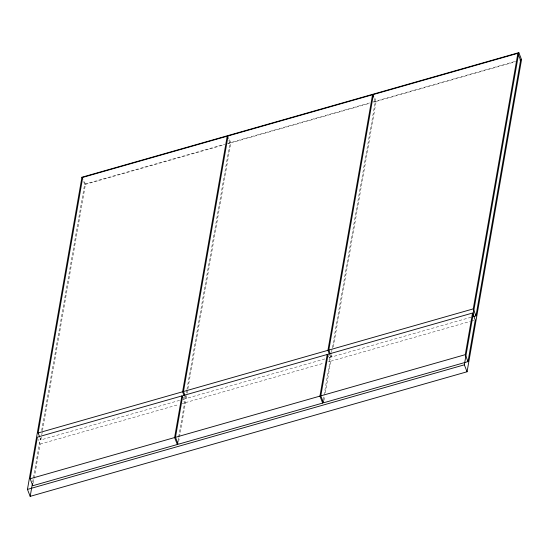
<?xml version="1.0" encoding="UTF-8"?>
<svg xmlns="http://www.w3.org/2000/svg" width="549" height="549" viewBox="0 0 549 549"><rect width="100%" height="100%" fill="white"/><g stroke="black" fill="none" stroke-linecap="round" stroke-linejoin="round"><path stroke-width="0.41" stroke-dasharray="2.75 2.06" d="M32.686 482.015L33.276 478.639M33.42 477.795L40.345 438.143M41.669 430.546L84.663 184.176L83.146 180.319M33.311 483.202L34.031 479.044M34.182 478.213L40.139 444.079L38.313 439.447M179.578 400.358L40.859 439.914L41.6 435.7M41.745 434.856L42.335 431.48M42.479 430.636L85.466 184.347L83.647 179.715M178.061 440.346L178.494 437.848M178.645 437.011L184.601 402.884L183.085 399.02M182.865 399.425L185.329 398.718L185.768 396.193M186.358 392.816L186.797 390.284M186.948 389.44L229.928 143.152L228.411 139.288M178.645 441.76L185.473 402.63L183.345 397.229M324.919 358.916L186.2 398.471L186.934 394.251M187.085 393.407L230.806 142.898L229.283 139.041M323.251 399.727L329.935 361.434L328.721 358.346M329.023 357.742L330.663 357.275L331.397 353.055M331.548 352.211L332.131 348.841M332.282 347.997L375.269 101.702L374.054 98.614M323.979 400.31L324.706 396.152M325.289 392.823L330.807 361.187L328.686 355.779M471.076 317.233L331.534 357.022L331.98 354.496M333.305 346.906L376.14 101.455L374.013 96.048M84.663 184.176L224.795 144.215M228.096 143.275L369.875 102.841M373.176 101.901L515.779 61.234M85.466 184.347L224.184 144.785M227.464 143.852L229.928 143.152M230.806 142.898L369.518 103.342M373.622 102.169L375.269 101.702M376.14 101.455L515.676 61.66M40.139 444.079L178.85 404.524M182.138 403.584L184.601 402.884M185.473 402.63L324.191 363.074M328.295 361.908L329.935 361.434M330.807 361.187L470.349 321.391M471.166 321.158L474.453 320.225M330.628 354.709L331.534 357.022M329.75 354.956L330.663 357.275M185.287 396.152L186.2 398.471M184.416 396.405L185.329 398.718M39.953 437.601L40.859 439.914"/><path stroke-width="0.82" d="M27.45 489.406L81.931 177.231L518.819 52.642L521.55 59.594L467.069 371.769L30.181 496.358L27.45 489.406L464.337 364.824L518.819 52.642M177.773 442.007L177.334 444.505L32.871 485.7L30.14 478.755L37.407 437.128L181.87 395.932L182.474 397.476M39.652 436.826L38.128 432.969L82.734 177.396L227.197 136.2L228.109 138.513M30.181 496.358L32.391 483.703M177.334 444.505L174.603 437.553L181.87 395.932M184.114 395.63L182.597 391.773L227.197 136.2M323.107 400.564L322.675 403.062L178.205 444.258L175.474 437.306L182.742 395.685L327.204 354.489L328.117 356.802M184.986 395.383L183.469 391.519L228.075 135.953L372.538 94.751L373.444 97.07M322.675 403.062L319.937 396.11L327.204 354.489M329.448 354.187L327.931 350.324L372.538 94.751M320.815 395.863L328.076 354.235L472.538 313.04L475.276 319.992L468.009 361.613L323.546 402.808L320.815 395.863L465.278 354.661L472.538 313.04M330.32 353.933L328.803 350.077L373.409 94.503L517.872 53.308L520.603 60.26L475.997 315.826L473.54 316.533M475.997 315.826L473.265 308.881L517.872 53.308M519.903 60.061L521.55 59.594M38.128 432.969L182.597 391.773M183.469 391.519L327.931 350.324M328.803 350.077L473.265 308.881M30.14 478.755L174.603 437.553M175.474 437.306L319.937 396.11M465.278 354.661L468.009 361.613M464.337 364.824L467.069 371.769M81.931 177.231L82.542 178.775"/></g></svg>
